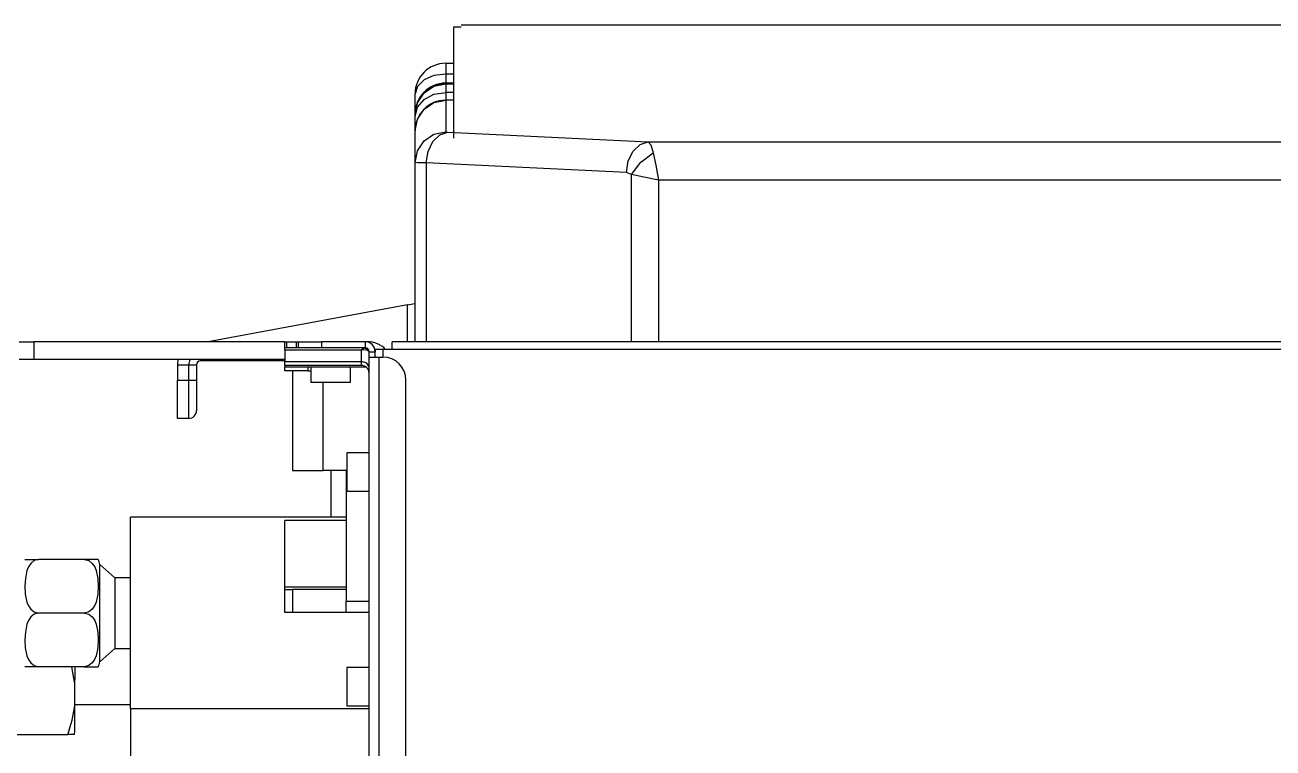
# Model space of a CAD drawing. Header units: millimetres. Extents: x 10547 to 11305, y 9897 to 10391.
# Drawn here: x 10977.796 to 10979.254, y 10282.64 to 10283.485 of the extents above; entities that cross this region are included whole.
import ezdxf

# ---------------------------------------------------------------- set-up
doc = ezdxf.new("R2010")
doc.units = ezdxf.units.MM
doc.layers.add('LG-AIRCON', color=240, linetype='Continuous')
doc.layers.add('에어컨', color=15, linetype='Continuous')

# ---------------------------------------------------------------- blocks, each defined once
blk = doc.blocks.new('A$C079960E7')
at = {"layer": '에어컨', "color": 0, "linetype": 'Continuous'}
for p, q in [((301.05, 372.68, 0), (301.05, 355.63, 0)), ((302.85, 372.68, 0), (301.05, 372.68, 0)), ((302.85, 373.21, 0), (509.85, 373.21, 0)), ((299.25, 364.21, 0), (301.05, 364.21, 0)), ((299.25, 364.21, 0), (299.25, 363.54, 0)), ((299.25, 363.54, 0), (299.25, 361.66, 0)), ((296.5, 361.31, 0), (294.16, 360.3, 0)), ((299.25, 361.66, 0), (296.5, 361.31, 0)), ((301.05, 361.66, 0), (299.25, 361.66, 0)), ((299.25, 361.66, 0), (299.25, 360.52, 0)), ((299.25, 360.52, 0), (299.25, 359.54, 0)), ((292.6, 358.79, 0), (292.05, 357.01, 0)), ((294.16, 360.3, 0), (292.6, 358.79, 0)), ((294.16, 357.42, 0), (296.5, 358.98, 0)), ((294.16, 357.25, 0), (296.5, 358.8, 0)), ((296.5, 358.98, 0), (299.25, 359.53, 0)), ((296.5, 358.8, 0), (299.25, 359.35, 0)), ((301.05, 359.54, 0), (299.25, 359.54, 0)), ((299.25, 359.54, 0), (299.25, 359.54, 0)), ((299.25, 359.54, 0), (299.25, 359.53, 0)), ((299.25, 359.53, 0), (299.25, 359.35, 0)), ((301.05, 359.53, 0), (299.25, 359.53, 0)), ((299.25, 359.35, 0), (301.05, 359.35, 0)), ((299.25, 359.35, 0), (299.25, 358.77, 0)), ((299.25, 358.77, 0), (299.25, 357.35, 0)), ((292.05, 354.38, 0), (292.05, 357.01, 0)), ((292.05, 352.34, 0), (292.6, 355.09, 0)), ((292.05, 352.16, 0), (292.6, 354.91, 0)), ((292.6, 355.09, 0), (294.16, 357.42, 0)), ((292.6, 354.91, 0), (294.16, 357.25, 0)), ((292.6, 353.9, 0), (294.16, 355.71, 0)), ((294.16, 355.71, 0), (296.5, 356.92, 0)), ((294.16, 353.43, 0), (296.5, 354.99, 0)), ((296.5, 356.92, 0), (299.25, 357.35, 0)), ((296.5, 354.99, 0), (299.25, 355.53, 0)), ((301.05, 357.35, 0), (299.25, 357.35, 0)), ((299.25, 357.35, 0), (299.25, 356.4, 0)), ((299.25, 356.4, 0), (299.25, 355.54, 0)), ((301.05, 355.54, 0), (299.25, 355.54, 0)), ((299.25, 355.54, 0), (299.25, 355.54, 0)), ((299.25, 355.54, 0), (299.25, 355.53, 0)), ((299.25, 355.53, 0), (299.25, 348.08, 0)), ((301.05, 355.53, 0), (299.25, 355.53, 0)), ((301.05, 355.63, 0), (301.05, 346.64, 0)), ((292.05, 352.34, 0), (292.05, 354.38, 0)), ((292.05, 351.76, 0), (292.6, 353.9, 0)), ((292.05, 352.16, 0), (292.05, 352.34, 0)), ((292.05, 352.34, 0), (292.05, 352.34, 0)), ((292.05, 352.34, 0), (292.05, 352.34, 0)), ((292.05, 352.04, 0), (292.05, 352.16, 0)), ((292.05, 351.76, 0), (292.05, 352.04, 0)), ((292.05, 349.92, 0), (292.05, 351.76, 0)), ((292.6, 351.09, 0), (294.16, 353.43, 0)), ((292.05, 348.34, 0), (292.6, 351.09, 0)), ((292.05, 348.34, 0), (292.05, 349.92, 0)), ((292.05, 340.89, 0), (292.05, 348.34, 0)), ((292.05, 348.34, 0), (292.05, 348.34, 0)), ((292.05, 348.34, 0), (292.05, 348.34, 0)), ((292.6, 343.64, 0), (294.16, 345.97, 0)), ((294.16, 345.97, 0), (296.5, 347.53, 0)), ((295.12, 343.52, 0), (296.24, 345.83, 0)), ((296.24, 345.83, 0), (297.87, 347.4, 0)), ((296.5, 347.53, 0), (299.25, 348.08, 0)), ((297.87, 347.4, 0), (299.78, 348.02, 0)), ((299.25, 348.08, 0), (299.78, 348.02, 0)), ((299.78, 348.02, 0), (346.78, 345.78, 0)), ((344.87, 345.17, 0), (346.78, 345.78, 0)), ((346.78, 345.78, 0), (499.05, 345.78, 0)), ((346.78, 345.78, 0), (347.42, 345.02, 0)), ((292.05, 340.89, 0), (292.6, 343.64, 0)), ((294.69, 340.83, 0), (295.12, 343.52, 0)), ((342.12, 341.29, 0), (343.24, 343.59, 0)), ((343.24, 343.59, 0), (344.87, 345.17, 0)), ((345.03, 341, 0), (347.97, 343.15, 0)), ((347.42, 345.02, 0), (347.97, 343.15, 0)), ((347.97, 343.15, 0), (348.55, 340.24, 0)), ((292.05, 298.8, 0), (292.05, 340.89, 0)), ((292.74, 340.85, 0), (292.05, 340.89, 0)), ((294.69, 340.83, 0), (292.74, 340.85, 0)), ((294.69, 340.83, 0), (294.69, 298.8, 0)), ((341.69, 338.59, 0), (294.69, 340.83, 0)), ((341.69, 338.59, 0), (342.12, 341.29, 0)), ((342.88, 338.06, 0), (345.03, 341, 0)), ((348.55, 340.24, 0), (349.24, 336.79, 0)), ((342.88, 338.06, 0), (341.69, 338.59, 0)), ((342.88, 298.8, 0), (342.88, 338.06, 0)), ((345.8, 337.48, 0), (342.88, 338.06, 0)), ((349.24, 336.79, 0), (345.8, 337.48, 0)), ((349.24, 336.79, 0), (349.24, 298.8, 0)), ((499.05, 336.79, 0), (349.24, 336.79, 0)), ((290.25, 307.47, 0), (291.52, 307.7, 0)), ((291.52, 307.7, 0), (292.05, 307.8, 0)), ((290.25, 307.47, 0), (243.45, 298.8, 0)), ((290.25, 298.8, 0), (290.25, 307.47, 0)), ((199.15, 298.8, 0), (202.59, 298.8, 0)), ((202.59, 298.8, 0), (202.59, 294.66, 0)), ((261.47, 298.8, 0), (202.59, 298.8, 0)), ((261.45, 298.79, 0), (261.46, 298.8, 0)), ((261.45, 297.35, 0), (261.45, 298.79, 0)), ((261.46, 297.36, 0), (261.45, 297.35, 0)), ((261.45, 297.18, 0), (261.45, 297.35, 0)), ((261.45, 296.83, 0), (261.45, 297.18, 0)), ((279.45, 296.83, 0), (261.45, 296.83, 0)), ((261.45, 296.83, 0), (261.45, 294.17, 0)), ((261.46, 298.8, 0), (261.47, 298.8, 0)), ((261.47, 297.36, 0), (261.46, 297.36, 0)), ((261.47, 298.8, 0), (261.62, 298.8, 0)), ((261.62, 297.36, 0), (261.47, 297.36, 0)), ((261.62, 298.8, 0), (261.91, 298.8, 0)), ((261.91, 297.36, 0), (261.62, 297.36, 0)), ((261.91, 298.8, 0), (261.91, 297.36, 0)), ((261.91, 298.8, 0), (264.23, 298.8, 0)), ((264.23, 297.36, 0), (261.91, 297.36, 0)), ((264.23, 297.36, 0), (264.23, 298.8, 0)), ((264.23, 298.8, 0), (264.57, 298.8, 0)), ((264.57, 297.36, 0), (264.23, 297.36, 0)), ((264.57, 298.8, 0), (264.69, 298.8, 0)), ((264.69, 297.36, 0), (264.57, 297.36, 0)), ((264.69, 297.36, 0), (264.69, 298.8, 0)), ((264.69, 298.8, 0), (265.42, 298.8, 0)), ((265.42, 297.36, 0), (264.69, 297.36, 0)), ((265.42, 298.8, 0), (267.39, 298.8, 0)), ((267.39, 297.36, 0), (265.42, 297.36, 0)), ((267.39, 298.8, 0), (270.09, 298.8, 0)), ((270.09, 297.36, 0), (267.39, 297.36, 0)), ((270.09, 298.8, 0), (270.09, 297.36, 0)), ((280.35, 298.8, 0), (270.09, 298.8, 0)), ((280.35, 297.36, 0), (270.09, 297.36, 0)), ((280.09, 297.36, 0), (279.45, 296.83, 0)), ((280.72, 296.91, 0), (279.45, 296.83, 0)), ((279.45, 294.17, 0), (279.45, 296.83, 0)), ((280.09, 297.36, 0), (280.46, 297.24, 0)), ((280.35, 298.8, 0), (280.35, 297.36, 0)), ((280.89, 298.8, 0), (280.35, 298.8, 0)), ((280.46, 297.24, 0), (280.72, 296.91, 0)), ((281.25, 296.46, 0), (280.72, 296.91, 0)), ((280.89, 298.8, 0), (280.89, 298.74, 0)), ((281.25, 296.46, 0), (282.69, 296.46, 0)), ((281.25, 295.2, 0), (281.25, 296.46, 0)), ((282.69, 297, 0), (282.69, 296.46, 0)), ((283.22, 297, 0), (282.69, 297, 0)), ((282.69, 295.2, 0), (282.69, 296.46, 0)), ((284.49, 297, 0), (283.22, 297, 0)), ((284.49, 297, 0), (284.49, 295.2, 0)), ((286.65, 297, 0), (284.49, 297, 0)), ((699.01, 298.8, 0), (286.65, 298.8, 0)), ((286.65, 298.27, 0), (286.65, 298.8, 0)), ((286.65, 297, 0), (286.65, 298.27, 0)), ((699.01, 297, 0), (286.65, 297, 0)), ((202.59, 294.66, 0), (199.15, 294.66, 0)), ((261.45, 294.66, 0), (202.59, 294.66, 0)), ((236.25, 293.4, 0), (238.95, 293.4, 0)), ((236.25, 293.4, 0), (236.25, 289.8, 0)), ((238.95, 289.8, 0), (238.95, 293.4, 0)), ((238.95, 293.4, 0), (240.22, 293.4, 0)), ((240.22, 293.4, 0), (240.75, 293.4, 0)), ((240.75, 293.4, 0), (240.75, 289.8, 0)), ((241.65, 294.66, 0), (241.65, 294.39, 0)), ((241.65, 294.39, 0), (241.65, 294.3, 0)), ((261.45, 294.3, 0), (241.65, 294.3, 0)), ((261.45, 294.17, 0), (279.45, 294.17, 0)), ((261.45, 293.47, 0), (261.45, 294.17, 0)), ((261.45, 293.22, 0), (261.45, 293.47, 0)), ((279.45, 293.22, 0), (261.45, 293.22, 0)), ((261.45, 293.22, 0), (261.45, 292.86, 0)), ((280.72, 293.8, 0), (279.45, 294.17, 0)), ((279.45, 293.47, 0), (279.45, 294.17, 0)), ((279.45, 293.22, 0), (279.45, 293.47, 0)), ((281.25, 292.9, 0), (280.72, 293.8, 0)), ((281.25, 62.64, 0), (281.25, 295.2, 0)), ((281.25, 295.2, 0), (281.94, 295.2, 0)), ((281.94, 295.2, 0), (283.59, 295.2, 0)), ((283.59, 62.64, 0), (283.59, 295.2, 0)), ((283.59, 295.2, 0), (284.49, 295.2, 0)), ((261.45, 291.96, 0), (261.45, 292.86, 0)), ((280.53, 292.86, 0), (261.45, 292.86, 0)), ((262.18, 291.96, 0), (261.45, 291.96, 0)), ((264.15, 291.96, 0), (262.18, 291.96, 0)), ((263.25, 291.96, 0), (263.25, 268.56, 0)), ((266.85, 291.96, 0), (264.15, 291.96, 0)), ((266.85, 292.86, 0), (266.85, 291.96, 0)), ((266.85, 291.96, 0), (267.57, 291.96, 0)), ((267.57, 292.86, 0), (267.57, 289.26, 0)), ((276.93, 289.26, 0), (276.93, 292.86, 0)), ((236.25, 289.8, 0), (238.95, 289.8, 0)), ((236.25, 286.36, 0), (236.25, 289.8, 0)), ((238.95, 289.8, 0), (240.22, 289.8, 0)), ((238.95, 286.36, 0), (238.95, 289.8, 0)), ((240.22, 289.8, 0), (240.75, 289.8, 0)), ((240.75, 289.8, 0), (240.75, 287.05, 0)), ((268.2, 289.26, 0), (267.57, 289.26, 0)), ((269.91, 289.26, 0), (268.2, 289.26, 0)), ((272.25, 289.26, 0), (269.91, 289.26, 0)), ((270.45, 268.56, 0), (270.45, 289.26, 0)), ((274.59, 289.26, 0), (272.25, 289.26, 0)), ((276.3, 289.26, 0), (274.59, 289.26, 0)), ((276.93, 289.26, 0), (276.3, 289.26, 0)), ((289.89, 68.04, 0), (289.89, 289.8, 0)), ((236.25, 283.44, 0), (236.25, 286.36, 0)), ((238.95, 283.44, 0), (238.95, 286.36, 0)), ((240.75, 287.05, 0), (240.75, 284.71, 0)), ((240.75, 284.71, 0), (240.75, 283.15, 0)), ((236.25, 281.49, 0), (236.25, 283.44, 0)), ((236.25, 280.8, 0), (236.25, 281.49, 0)), ((238.95, 281.49, 0), (238.95, 283.44, 0)), ((238.95, 280.8, 0), (238.95, 281.49, 0)), ((240.75, 283.15, 0), (240.75, 282.6, 0)), ((238.95, 280.8, 0), (236.25, 280.8, 0)), ((281.25, 272.7, 0), (276.03, 272.7, 0)), ((276.03, 272.7, 0), (276.03, 272.1, 0)), ((276.03, 272.1, 0), (276.03, 270.45, 0)), ((276.03, 270.45, 0), (276.03, 268.2, 0)), ((263.25, 268.56, 0), (263.8, 268.56, 0)), ((263.8, 268.56, 0), (265.36, 268.56, 0)), ((265.36, 268.56, 0), (267.7, 268.56, 0)), ((267.7, 268.56, 0), (270.45, 268.56, 0)), ((276.03, 268.56, 0), (270.45, 268.56, 0)), ((272.25, 268.56, 0), (272.25, 257.54, 0)), ((275.85, 268.56, 0), (275.85, 237.87, 0)), ((276.03, 268.2, 0), (276.03, 265.95, 0)), ((276.03, 265.95, 0), (276.03, 264.3, 0)), ((276.03, 264.3, 0), (276.03, 263.7, 0)), ((276.03, 263.7, 0), (281.25, 263.7, 0)), ((275.85, 257.55, 0), (225.27, 257.55, 0)), ((225.27, 257.07, 0), (225.27, 257.55, 0)), ((225.27, 255.68, 0), (225.27, 257.07, 0)), ((225.27, 253.42, 0), (225.27, 255.68, 0)), ((275.85, 256.77, 0), (261.45, 256.77, 0)), ((261.45, 253.82, 0), (261.45, 256.77, 0)), ((225.27, 250.38, 0), (225.27, 253.42, 0)), ((261.45, 250.16, 0), (261.45, 253.82, 0)), ((225.27, 246.71, 0), (225.27, 250.38, 0)), ((261.45, 245.91, 0), (261.45, 250.16, 0)), ((200.47, 247.65, 0), (200.57, 247.65, 0)), ((200.57, 247.65, 0), (200.96, 247.65, 0)), ((200.96, 247.65, 0), (201.32, 247.65, 0)), ((201.85, 246.74, 0), (201.3, 245.92, 0)), ((201.32, 247.65, 0), (201.86, 247.65, 0)), ((202.65, 247.38, 0), (201.85, 246.74, 0)), ((201.86, 247.65, 0), (202.66, 247.65, 0)), ((203.67, 247.65, 0), (202.65, 247.38, 0)), ((202.66, 247.65, 0), (203.67, 247.65, 0)), ((214.47, 247.65, 0), (203.67, 247.65, 0)), ((214.47, 247.65, 0), (215.49, 247.38, 0)), ((215.49, 247.65, 0), (214.47, 247.65, 0)), ((216.29, 247.65, 0), (215.49, 247.65, 0)), ((215.49, 247.38, 0), (216.29, 246.74, 0)), ((216.83, 247.65, 0), (216.29, 247.65, 0)), ((216.29, 246.74, 0), (216.84, 245.92, 0)), ((217.19, 247.65, 0), (216.83, 247.65, 0)), ((217.57, 247.65, 0), (217.19, 247.65, 0)), ((217.67, 247.65, 0), (217.57, 247.65, 0)), ((217.67, 247.65, 0), (217.67, 247.65, 0)), ((221.61, 243.37, 0), (218.04, 246.48, 0)), ((218.04, 246.02, 0), (218.04, 246.48, 0)), ((225.27, 242.54, 0), (225.27, 246.71, 0)), ((200.57, 243.21, 0), (200.47, 241.34, 0)), ((200.95, 245.04, 0), (200.57, 243.21, 0)), ((201.3, 245.92, 0), (200.95, 245.04, 0)), ((216.84, 245.92, 0), (217.2, 245.04, 0)), ((217.2, 245.04, 0), (217.58, 243.21, 0)), ((217.58, 243.21, 0), (217.67, 241.34, 0)), ((218.04, 244.67, 0), (218.04, 246.02, 0)), ((218.04, 242.53, 0), (218.04, 244.67, 0)), ((225.27, 243.37, 0), (221.61, 243.37, 0)), ((221.61, 243.37, 0), (221.61, 242.74, 0)), ((261.45, 241.26, 0), (261.45, 245.91, 0)), ((200.47, 241.34, 0), (200.56, 239.48, 0)), ((217.67, 241.34, 0), (217.58, 239.48, 0)), ((218.04, 239.8, 0), (218.04, 242.53, 0)), ((221.61, 242.74, 0), (221.61, 240.93, 0)), ((221.61, 240.93, 0), (221.61, 238.23, 0)), ((225.27, 238.07, 0), (225.27, 242.54, 0)), ((261.45, 241.26, 0), (275.85, 241.26, 0)), ((261.45, 240.77, 0), (261.45, 241.26, 0)), ((261.45, 240.57, 0), (261.45, 240.77, 0)), ((261.45, 235.17, 0), (261.45, 240.57, 0)), ((261.45, 240.57, 0), (261.98, 240.57, 0)), ((261.98, 240.57, 0), (263.25, 240.57, 0)), ((263.25, 240.57, 0), (263.25, 235.17, 0)), ((275.85, 240.57, 0), (263.25, 240.57, 0)), ((200.56, 239.48, 0), (200.95, 237.65, 0)), ((200.95, 237.65, 0), (201.31, 236.76, 0)), ((217.2, 237.65, 0), (216.83, 236.76, 0)), ((217.58, 239.48, 0), (217.2, 237.65, 0)), ((218.04, 236.67, 0), (218.04, 239.8, 0)), ((221.61, 238.23, 0), (221.61, 235.05, 0)), ((225.27, 233.46, 0), (225.27, 238.07, 0)), ((275.85, 237.87, 0), (281.25, 237.87, 0)), ((275.85, 235.97, 0), (275.85, 237.87, 0)), ((201.31, 236.76, 0), (201.85, 235.95, 0)), ((201.85, 235.95, 0), (202.65, 235.31, 0)), ((202.65, 234.78, 0), (201.85, 234.14, 0)), ((202.65, 235.31, 0), (203.67, 235.05, 0)), ((203.67, 235.05, 0), (202.65, 234.78, 0)), ((214.47, 235.05, 0), (203.67, 235.05, 0)), ((215.49, 235.31, 0), (214.47, 235.05, 0)), ((214.47, 235.05, 0), (215.49, 234.78, 0)), ((216.29, 235.95, 0), (215.49, 235.31, 0)), ((215.49, 234.78, 0), (216.29, 234.14, 0)), ((216.83, 236.76, 0), (216.29, 235.95, 0)), ((218.04, 233.42, 0), (218.04, 236.67, 0)), ((221.61, 235.05, 0), (221.61, 231.86, 0)), ((261.98, 235.17, 0), (261.45, 235.17, 0)), ((263.25, 235.17, 0), (261.98, 235.17, 0)), ((275.85, 235.17, 0), (263.25, 235.17, 0)), ((275.85, 235.17, 0), (275.85, 235.97, 0)), ((281.25, 235.17, 0), (275.85, 235.17, 0)), ((200.95, 232.44, 0), (200.57, 230.61, 0)), ((201.3, 233.32, 0), (200.95, 232.44, 0)), ((201.85, 234.14, 0), (201.3, 233.32, 0)), ((216.29, 234.14, 0), (216.84, 233.32, 0)), ((216.84, 233.32, 0), (217.2, 232.44, 0)), ((217.2, 232.44, 0), (217.58, 230.61, 0)), ((218.04, 230.29, 0), (218.04, 233.42, 0)), ((221.61, 231.86, 0), (221.61, 229.16, 0)), ((225.27, 228.92, 0), (225.27, 233.46, 0)), ((200.57, 230.61, 0), (200.47, 228.74, 0)), ((200.47, 228.74, 0), (200.56, 226.88, 0)), ((217.58, 230.61, 0), (217.67, 228.74, 0)), ((217.67, 228.74, 0), (217.58, 226.88, 0)), ((218.04, 227.56, 0), (218.04, 230.29, 0)), ((221.61, 229.16, 0), (221.61, 227.35, 0)), ((225.27, 224.64, 0), (225.27, 228.92, 0)), ((200.56, 226.88, 0), (200.95, 225.05, 0)), ((217.58, 226.88, 0), (217.2, 225.05, 0)), ((218.04, 225.42, 0), (218.04, 227.56, 0)), ((218.04, 223.61, 0), (221.61, 226.72, 0)), ((221.61, 227.35, 0), (221.61, 226.72, 0)), ((221.61, 226.72, 0), (225.27, 226.72, 0)), ((200.95, 225.05, 0), (201.31, 224.16, 0)), ((201.31, 224.16, 0), (201.85, 223.35, 0)), ((201.85, 223.35, 0), (202.65, 222.71, 0)), ((202.65, 222.71, 0), (203.67, 222.45, 0)), ((215.49, 222.71, 0), (214.47, 222.45, 0)), ((216.29, 223.35, 0), (215.49, 222.71, 0)), ((216.83, 224.16, 0), (216.29, 223.35, 0)), ((217.2, 225.05, 0), (216.83, 224.16, 0)), ((218.04, 224.07, 0), (218.04, 225.42, 0)), ((218.04, 223.61, 0), (218.04, 224.07, 0)), ((225.27, 220.79, 0), (225.27, 224.64, 0)), ((200.95, 222.45, 0), (200.47, 222.45, 0)), ((201.31, 222.45, 0), (200.95, 222.45, 0)), ((201.85, 222.45, 0), (201.31, 222.45, 0)), ((202.65, 222.45, 0), (201.85, 222.45, 0)), ((203.67, 222.45, 0), (202.65, 222.45, 0)), ((214.47, 222.45, 0), (203.67, 222.45, 0)), ((212.22, 218.47, 0), (211.47, 222.45, 0)), ((212.22, 218.47, 0), (212.23, 220.43, 0)), ((212.23, 220.43, 0), (212.23, 222.45, 0)), ((214.47, 222.45, 0), (215.49, 222.45, 0)), ((215.49, 222.45, 0), (216.29, 222.45, 0)), ((216.29, 222.45, 0), (216.84, 222.45, 0)), ((216.84, 222.45, 0), (217.2, 222.45, 0)), ((217.2, 222.45, 0), (217.67, 222.45, 0)), ((225.27, 217.54, 0), (225.27, 220.79, 0)), ((281.25, 222.3, 0), (276.03, 222.3, 0)), ((276.03, 222.3, 0), (276.03, 221.7, 0)), ((276.03, 221.7, 0), (276.03, 220.05, 0)), ((276.03, 220.05, 0), (276.03, 217.8, 0)), ((212.21, 213.3, 0), (212.22, 218.47, 0)), ((225.27, 215.03, 0), (225.27, 217.54, 0)), ((276.03, 217.8, 0), (276.03, 215.55, 0)), ((225.27, 213.36, 0), (225.27, 215.03, 0)), ((276.03, 215.55, 0), (276.03, 213.9, 0)), ((276.03, 213.9, 0), (276.03, 213.3, 0)), ((211.58, 209.89, 0), (212.21, 213.3, 0)), ((212.19, 209.65, 0), (212.21, 213.3, 0)), ((212.21, 213.57, 0), (225.27, 213.57, 0)), ((225.27, 212.59, 0), (225.27, 213.36, 0)), ((281.25, 212.59, 0), (225.27, 212.59, 0)), ((225.27, 212.59, 0), (225.27, 172.26, 0)), ((276.03, 213.3, 0), (281.25, 213.3, 0)), ((210.55, 206.53, 0), (211.58, 209.89, 0)), ((212.16, 207.33, 0), (212.19, 209.65, 0)), ((195.78, 206.53, 0), (210.55, 206.53, 0)), ((211.71, 206.53, 0), (210.55, 206.53, 0)), ((212.13, 206.53, 0), (211.71, 206.53, 0)), ((212.13, 206.53, 0), (212.16, 207.33, 0)), ((212.13, 206.53, 0), (212.13, 206.53, 0))]:
    blk.add_line(p, q, dxfattribs=at)
for centre, radius, start, end in [((299.25, 357.01, 0), 7.2, 90, 180), ((299.25, 352.34, 0), 7.2, 90, 180), ((299.25, 348.34, 0), 7.2, 90, 180), ((280.35, 296.46, 0), 2.34, 0, 90), ((280.35, 296.46, 0), 0.9, 0, 90), ((280.89, 292.86, 0), 5.94, 44.1858, 90), ((241.65, 293.4, 0), 5.4, 166.5056, 180), ((241.65, 293.4, 0), 2.7, 152.1816, 180), ((241.65, 293.4, 0), 0.9, 90, 180), ((279.45, 291.42, 0), 1.8, 0, 90), ((284.49, 289.8, 0), 5.4, 0, 90), ((238.95, 282.6, 0), 1.8, 270, 0), ((214.47, 245.99, 0), 3.6, 7.7889, 27.2651), ((214.47, 224.1, 0), 3.6, 332.7263, 352.2111)]:
    blk.add_arc(centre, radius, start, end, dxfattribs=at)

msp = doc.modelspace()

# ---------------------------------------------------------------- block references
at = {"layer": 'LG-AIRCON', "xscale": 0.004976538546813596, "yscale": 0.004976538546813596, "zscale": 0.004976538546813596}
msp.add_blockref('A$C079960E7', (10976.7986, 10281.628), dxfattribs=at)

doc.saveas('drawing.dxf')
